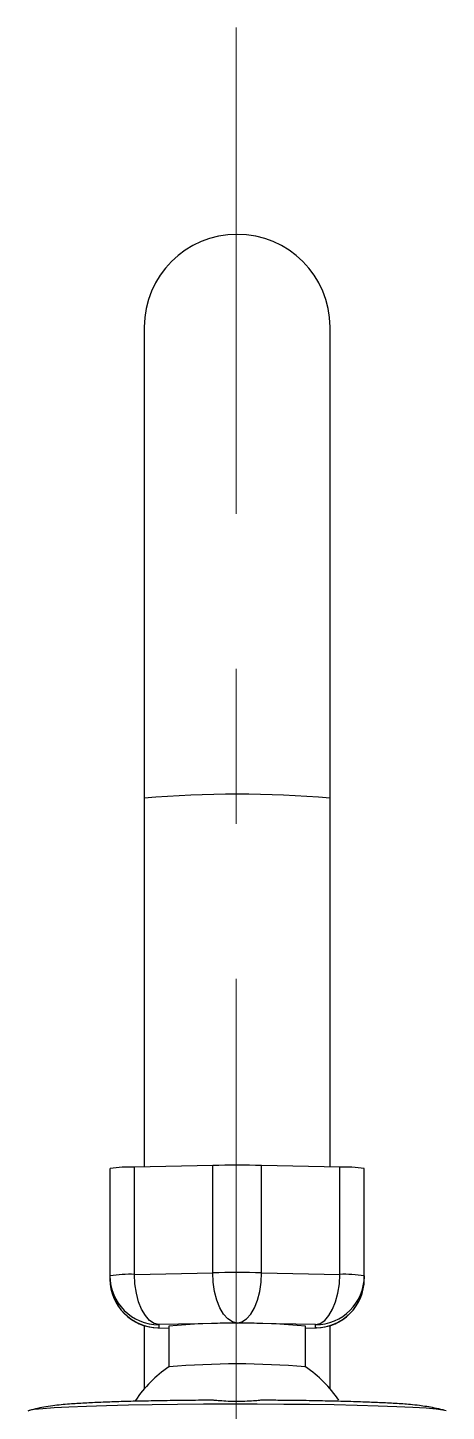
# Model space of a CAD drawing. Extents: x -2463 to 697, y 0 to 2315.
# Drawn here: x -1710.5 to -1667.7, y 1376.7 to 1518.4 of the extents above; entities that cross this region are included whole.
import ezdxf

# ---------------------------------------------------------------- set-up
doc = ezdxf.new("R2010")
doc.units = 0
doc.header["$LTSCALE"] = 10
doc.header["$MEASUREMENT"] = 0
doc.linetypes.add('CENTER2', pattern=[28.575, 19.05, -3.175, 3.175, -3.175])
doc.layers.get('0').update_dxf_attribs({"linetype": 'CONTINUOUS'})
doc.layers.add('Cneter', color=1, linetype='CENTER2', lineweight=13)

msp = doc.modelspace()

# ---------------------------------------------------------------- linework, layer by layer
at = {"color": 7, "linetype": 'Continuous', "lineweight": 25}
for p, q in [((-1698.62, 1487.72), (-1698.62, 1439.47)), ((-1679.62, 1439.47), (-1679.62, 1487.72)), ((-1698.62, 1439.47), (-1698.62, 1401.72)), ((-1679.62, 1401.72), (-1679.62, 1439.47))]:
    msp.add_line(p, q, dxfattribs=at)
for p, q in [((-1702.12, 1390.55), (-1702.12, 1401.55)), ((-1691.62, 1401.86), (-1699.62, 1401.7)), ((-1699.62, 1390.7), (-1699.62, 1401.7)), ((-1691.62, 1390.87), (-1691.62, 1401.86)), ((-1686.62, 1390.87), (-1686.62, 1401.86)), ((-1678.62, 1401.7), (-1686.62, 1401.86)), ((-1678.62, 1390.7), (-1678.62, 1401.7)), ((-1676.12, 1390.55), (-1676.12, 1401.55)), ((-1702.12, 1390.23), (-1702.12, 1390.55)), ((-1699.62, 1390.7), (-1691.62, 1390.87)), ((-1686.62, 1390.87), (-1678.62, 1390.7)), ((-1676.12, 1390.55), (-1676.12, 1390.23)), ((-1698.62, 1385.46), (-1698.62, 1378.98)), ((-1697.22, 1385.23), (-1696.12, 1385.21)), ((-1697.22, 1385.23), (-1697.12, 1385.23)), ((-1689.12, 1385.72), (-1697.12, 1385.56)), ((-1697.12, 1385.56), (-1697.12, 1385.23)), ((-1697.12, 1385.23), (-1696.12, 1385.21)), ((-1696.12, 1385.39), (-1696.12, 1381.21)), ((-1681.12, 1385.56), (-1689.12, 1385.72)), ((-1682.12, 1381.21), (-1682.12, 1385.39)), ((-1682.12, 1385.21), (-1681.02, 1385.23)), ((-1682.12, 1385.21), (-1681.12, 1385.23)), ((-1681.12, 1385.23), (-1681.12, 1385.56)), ((-1681.02, 1385.23), (-1681.12, 1385.23)), ((-1679.62, 1378.98), (-1679.62, 1385.46))]:
    msp.add_line(p, q)
at = {"flags": 128}
for points in [[(-1697.12, 1385.56), (-1697.61, 1385.68), (-1698.08, 1385.99), (-1698.51, 1386.48), (-1698.89, 1387.13), (-1699.2, 1387.9), (-1699.43, 1388.78), (-1699.58, 1389.73), (-1699.62, 1390.7)], [(-1689.12, 1385.72), (-1689.61, 1385.84), (-1690.08, 1386.16), (-1690.51, 1386.64), (-1690.89, 1387.29), (-1691.2, 1388.06), (-1691.43, 1388.94), (-1691.58, 1389.89), (-1691.62, 1390.87)], [(-1689.12, 1385.72), (-1688.64, 1385.84), (-1688.17, 1386.16), (-1687.73, 1386.64), (-1687.36, 1387.29), (-1687.05, 1388.06), (-1686.81, 1388.94), (-1686.67, 1389.89), (-1686.62, 1390.87)], [(-1681.12, 1385.56), (-1680.64, 1385.68), (-1680.17, 1385.99), (-1679.73, 1386.48), (-1679.36, 1387.13), (-1679.05, 1387.9), (-1678.81, 1388.78), (-1678.67, 1389.73), (-1678.62, 1390.7)], [(-1667.73, 1376.72), (-1668.07, 1376.81), (-1668.77, 1376.9), (-1669.8, 1376.99), (-1671.15, 1377.07), (-1672.79, 1377.15), (-1674.7, 1377.22), (-1676.85, 1377.28), (-1679.2, 1377.33), (-1681.72, 1377.37), (-1684.35, 1377.39), (-1687.06, 1377.41), (-1689.81, 1377.41), (-1692.55, 1377.4), (-1695.23, 1377.38), (-1697.81, 1377.35), (-1700.24, 1377.3), (-1702.5, 1377.25), (-1704.53, 1377.18), (-1706.32, 1377.11), (-1707.82, 1377.03), (-1709.01, 1376.94), (-1709.87, 1376.85), (-1710.4, 1376.76), (-1710.54, 1376.71)]]:
    msp.add_lwpolyline(points, dxfattribs=at)
at = {"color": 7, "linetype": 'Continuous', "lineweight": 25}
msp.add_arc((-1689.12, 1487.72), 9.5, 0, 180, dxfattribs=at)
at = {"color": 8, "linetype": 'Continuous', "lineweight": 25}
msp.add_arc((-1689.12, 1330.08), 109.8, 85.0364, 94.9636, dxfattribs=at)
for centre, radius, start, end in [((-1700.05, 1388.04), 13.66, 88.2013, 98.7188), ((-1689.12, 1269.66), 132.22, 88.9166, 91.0834), ((-1678.2, 1388.04), 13.66, 81.2813, 91.7986), ((-1700.05, 1377.05), 13.66, 88.2013, 98.7188), ((-1697.13, 1390.55), 5, 180.018, 270.0176), ((-1697.12, 1390.23), 5, 180, 268.8457), ((-1697.13, 1390.23), 5, 180.0179, 270.0163), ((-1689.12, 1258.67), 132.22, 88.9166, 91.0834), ((-1681.12, 1390.55), 5, 269.9824, 359.982), ((-1681.12, 1390.23), 5, 269.9837, 359.982), ((-1681.12, 1390.23), 5, 271.1543, 0), ((-1678.2, 1377.05), 13.66, 81.2813, 91.7986), ((-1689.12, 1310.34), 75.38, 84.6715, 95.3285), ((-1689.12, 1370.86), 12.5, 124.0041, 146.3635), ((-1689.12, 1301.03), 80.5, 85.0181, 94.9819), ((-1689.12, 1370.86), 12.5, 33.7478, 55.9959)]:
    msp.add_arc(centre, radius, start, end)
for points, knots in [([(-1691.62, 1377.81), (-1691.81, 1377.81), (-1692.8, 1377.81), (-1694.56, 1377.79), (-1696.85, 1377.76), (-1699.01, 1377.72), (-1701.02, 1377.67), (-1702.88, 1377.6), (-1704.57, 1377.53), (-1706.18, 1377.43), (-1707.42, 1377.32), (-1708.59, 1377.15), (-1709.47, 1377), (-1710.09, 1376.84), (-1710.37, 1376.76)], [0, 0, 0, 0, 0.023049, 0.120166, 0.217524, 0.315346, 0.413967, 0.513984, 0.616621, 0.725019, 0.851653, 0.911155, 0.959317, 1, 1, 1, 1]), ([(-1690.89, 1377.75), (-1691.11, 1377.77), (-1691.5, 1377.81), (-1691.58, 1377.81), (-1691.62, 1377.81)], [0, 0, 0, 0, 0.57921, 1, 1, 1, 1]), ([(-1686.64, 1377.81), (-1686.66, 1377.81), (-1686.72, 1377.81), (-1687.24, 1377.75), (-1688.07, 1377.7), (-1689.07, 1377.67), (-1690.09, 1377.69), (-1690.62, 1377.73), (-1690.89, 1377.75)], [0, 0, 0, 0, 0.111563, 0.289252, 0.467005, 0.644725, 0.822383, 1, 1, 1, 1]), ([(-1667.96, 1376.79), (-1667.99, 1376.8), (-1668.34, 1376.9), (-1668.95, 1377.02), (-1669.77, 1377.17), (-1670.58, 1377.28), (-1671.61, 1377.39), (-1672.88, 1377.48), (-1674.49, 1377.56), (-1676.25, 1377.63), (-1678.21, 1377.69), (-1680.35, 1377.74), (-1682.6, 1377.78), (-1684.71, 1377.8), (-1686.08, 1377.81), (-1686.64, 1377.81)], [0, 0, 0, 0, 0.004863, 0.048487, 0.093787, 0.145377, 0.213554, 0.328173, 0.432323, 0.530811, 0.634405, 0.734857, 0.833758, 0.931835, 1, 1, 1, 1])]:
    msp.add_open_spline(points, degree=3, knots=knots)
at = {"layer": 'Cneter', "lineweight": 5, "ltscale": 0.5}
msp.add_line((-1689.22, 468.47), (-1689.22, 1518.39), dxfattribs=at)

doc.saveas('drawing.dxf')
